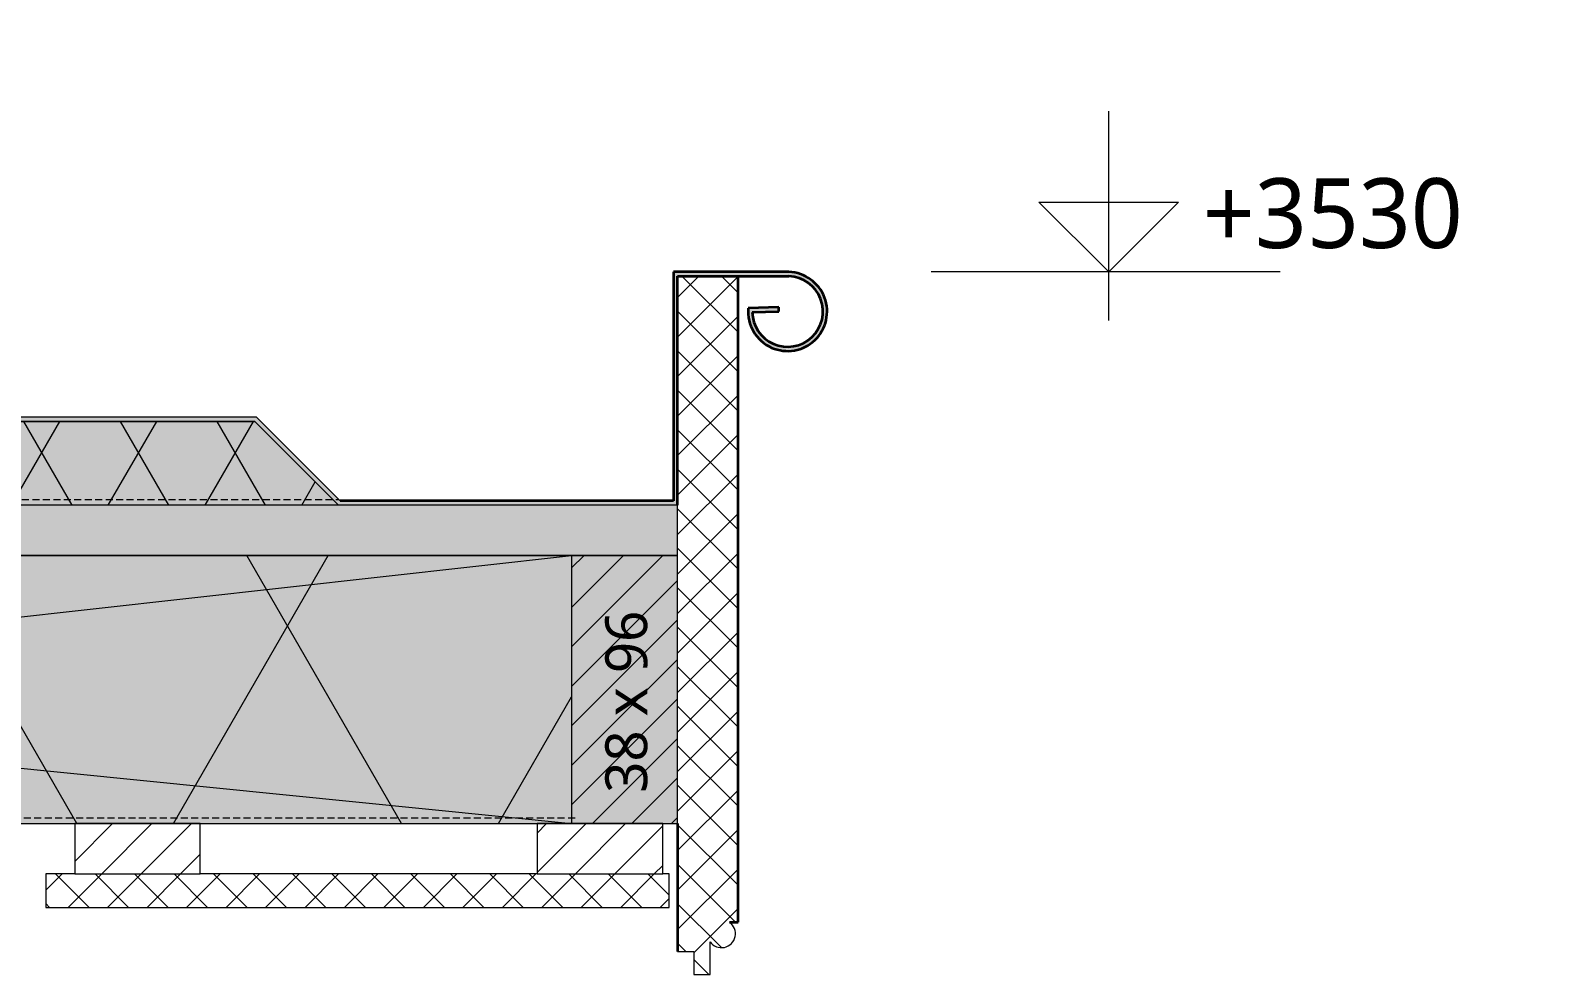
# Model space of a CAD drawing. Header units: millimetres. Extents: x 1789 to 13769, y 2055 to 27197.
# Drawn here: x 12944 to 13492, y 13584 to 13922 of the extents above; entities that cross this region are included whole.
import ezdxf

# ---------------------------------------------------------------- set-up
doc = ezdxf.new("R2010")
doc.units = ezdxf.units.MM
doc.linetypes.add('MV_hidden', pattern=[3.75, 2.5, -1.25])
for name, color, linetype, lineweight in [('A-ANNO-NOTE', 131, 'Continuous', 18), ('A-DETL', 90, 'Continuous', 13), ('A-DETL-GENF', 92, 'Continuous', 18), ('A-DETL-MEDM', 33, 'Continuous', 18), ('G-ANNO-TEXT', 231, 'Continuous', 13)]:
    doc.layers.add(name, color=color, linetype=linetype, lineweight=lineweight)
doc.styles.add('Segoe UI_1', font='segoeui.ttf', dxfattribs={"height": 15})
doc.styles.add('Segoe UI_2', font='segoeui.ttf', dxfattribs={"height": 25})
pattern_1 = [(45, (0, 0), (-7.071068, 7.071068), []), (135, (0, 0), (-7.071068, -7.071068), [])]
pattern_2 = [(45, (0, 0), (-7.071068, 7.071068), [])]

# ---------------------------------------------------------------- blocks, each defined once
blk = doc.blocks.new('42 isolatie - Type 1-3760046-Details Restauratie 1-10')
at = {"layer": 'A-DETL-GENF'}
blk.add_hatch(color=256, dxfattribs=at).paths.add_polyline_path([(944.17, 0.8), (914.17, 30.8), (-29.72, 30.8), (0.28, 0.8), (914.17, 0.8)])
at = {"layer": 'A-DETL-GENF', "lineweight": 13}
h = blk.add_hatch(dxfattribs=at)
h.set_pattern_fill('FP_13', color=256, style=0, pattern_type=2)
h.set_pattern_definition([(60, (-2380.567, 120.812), (-25.98076, 15), []), (120, (-2380.567, 120.812), (-25.98076, -15), [])])
h.paths.add_polyline_path([(944.17, 0.8), (914.17, 30.8), (-29.72, 30.8), (0.28, 0.8), (914.17, 0.8)])
at = {"layer": 'A-DETL-GENF'}
for p, q in [((914.17, 30.8), (-29.72, 30.8)), ((-29.72, 30.8), (0.28, 0.8)), ((-29.72, 30.8), (0.28, 0.8)), ((944.17, 0.8), (914.17, 30.8)), ((0.28, 0.8), (814.43, 0.8))]:
    blk.add_line(p, q, dxfattribs=at)
blk = doc.blocks.new('42 isolatie - Type 1-3760047-Details Restauratie 1-10')
at = {"layer": 'A-DETL-GENF'}
h = blk.add_hatch(color=256, dxfattribs=at)
h.paths.add_polyline_path([(-41.98, 96.8), (-95.72, 96.8), (-68.85, 69.93)])
h.paths.add_polyline_path([(907.39, 0.8), (913.99, 0.8), (913.99, 96.8), (-41.98, 96.8), (27.15, 27.67), (0.28, 0.8), (691.68, 0.91), (691.64, 1.25), (691.56, 1.35), (689.51, 3.01), (689.76, 3.54), (694.08, 2.95), (694.6, 2.74), (694.02, 2.32), (693.76, 1.84), (693.74, 1.21), (693.93, 0.8), (695.47, 0.9), (695.8, 1.17), (696.52, 0.9), (696.79, 0.8), (697.8, 0.9), (697.8, 2.13), (696.81, 2.13), (696.81, 1.33), (695.4, 1.33), (695.34, 1.08), (694.66, 0.9), (694.42, 1.2), (694.45, 1.78), (694.83, 2.58), (695.53, 3.14), (696.4, 3.33), (712.48, 3.23), (713.44, 2.75), (713.83, 2.45), (714.3, 1.83), (714.7, 0.8), (901.7, 0.8)])
h.paths.add_polyline_path([(711.7, 0.8), (713.44, 0.8), (713.2, 1.31), (712.98, 1.61), (712.48, 1.94), (712.17, 2.07), (711.7, 2.13), (698.6, 2.13), (698.6, 0.8), (700.74, 0.8)])
at = {"layer": 'A-DETL-GENF', "lineweight": 13}
h = blk.add_hatch(dxfattribs=at)
h.set_pattern_fill('FP_70', color=256, style=0, pattern_type=2)
h.set_pattern_definition([(60, (0, 0), (-87.295, 50.4), []), (120, (0, 0), (-87.295, -50.4), [])])
h.paths.add_polyline_path([(-41.98, 96.8), (-95.72, 96.8), (-68.85, 69.93)])
h.paths.add_polyline_path([(907.39, 0.8), (913.99, 0.8), (913.99, 96.8), (-41.98, 96.8), (27.15, 27.67), (0.28, 0.8), (691.68, 0.91), (691.64, 1.25), (691.56, 1.35), (689.51, 3.01), (689.76, 3.54), (694.08, 2.95), (694.6, 2.74), (694.02, 2.32), (693.76, 1.84), (693.74, 1.21), (693.93, 0.8), (695.47, 0.9), (695.8, 1.17), (696.52, 0.9), (696.79, 0.8), (697.8, 0.9), (697.8, 2.13), (696.81, 2.13), (696.81, 1.33), (695.4, 1.33), (695.34, 1.08), (694.66, 0.9), (694.42, 1.2), (694.45, 1.78), (694.83, 2.58), (695.53, 3.14), (696.4, 3.33), (712.48, 3.23), (713.44, 2.75), (713.83, 2.45), (714.3, 1.83), (714.7, 0.8), (901.7, 0.8)])
h.paths.add_polyline_path([(711.7, 0.8), (713.44, 0.8), (713.2, 1.31), (712.98, 1.61), (712.48, 1.94), (712.17, 2.07), (711.7, 2.13), (698.6, 2.13), (698.6, 0.8), (700.74, 0.8)])
at = {"layer": 'A-DETL-GENF'}
for p, q in [((913.99, 96.8), (-95.72, 96.8)), ((913.99, 96.8), (907.39, 96.8)), ((0.28, 0.8), (65.21, 0.8)), ((0.28, 0.8), (65.21, 0.8)), ((65.21, 0.8), (110.21, 0.8)), ((110.21, 0.8), (470.21, 0.8)), ((110.21, 0.8), (470.21, 0.8)), ((470.21, 0.8), (515.21, 0.8)), ((515.21, 0.8), (664.01, 0.8)), ((515.21, 0.8), (664.01, 0.8)), ((664.84, 0.8), (691.58, 0.8)), ((664.84, 0.8), (691.58, 0.8)), ((693.93, 0.8), (695.34, 0.8)), ((693.93, 0.8), (695.34, 0.8)), ((696.64, 0.8), (697.8, 0.8)), ((696.64, 0.8), (697.8, 0.8)), ((698.6, 0.8), (713.44, 0.8)), ((698.6, 0.8), (713.44, 0.8)), ((714.64, 0.8), (735.99, 0.8)), ((714.64, 0.8), (735.99, 0.8)), ((735.99, 0.8), (780.99, 0.8)), ((780.99, 0.8), (901.7, 0.8)), ((780.99, 0.8), (901.7, 0.8)), ((901.7, 0.8), (913.99, 0.8)), ((907.39, 0.8), (913.99, 0.8))]:
    blk.add_line(p, q, dxfattribs=at)
blk = doc.blocks.new('00 hout_rechthoekig_sls - SLS 38x96-4309793-Details Restauratie 1-10')
at = {"layer": 'A-DETL-GENF', "lineweight": 13}
blk.add_hatch(color=256, dxfattribs=at).paths.add_polyline_path([(96, 38), (0, 38), (0, 0), (96, 0), (96, 32.71)])
at = {"layer": 'A-DETL-MEDM', "lineweight": 13}
h = blk.add_hatch(dxfattribs=at)
h.set_pattern_fill('FP_116', color=256, style=0, pattern_type=2)
h.set_pattern_definition([(135, (13734.065, -13137.849), (-7.071068, -7.071068), [])])
h.paths.add_polyline_path([(96, 38), (0, 38), (0, 0), (96, 0), (96, 32.71)])
at = {"layer": 'A-DETL-MEDM'}
for p, q in [((96, 38), (0, 38)), ((0, 38), (0, 0)), ((96, 38), (0, 38)), ((96, 32.71), (96, 38)), ((96, 32.71), (96, 38)), ((96, 32.71), (96, 38)), ((96, 0), (96, 32.71)), ((96, 0), (96, 32.71)), ((96, 0), (96, 32.71)), ((0, 0), (96, 0))]:
    blk.add_line(p, q, dxfattribs=at)

msp = doc.modelspace()

# ---------------------------------------------------------------- hatches: boundary and pattern name
at = {"layer": 'A-DETL-GENF'}
msp.add_hatch(color=7, dxfattribs=at).paths.add_polyline_path([(13054.35, 13752.06), (13175.85, 13752.06), (13175.85, 13834.06), (13215.73, 13834.06), (13218.86, 13833.55), (13221.77, 13832.27), (13224.27, 13830.31), (13226.2, 13827.79), (13227.44, 13824.87), (13227.92, 13821.73), (13227.6, 13818.58), (13226.51, 13815.6), (13224.71, 13812.98), (13222.32, 13810.9), (13219.48, 13809.47), (13216.38, 13808.8), (13213.21, 13808.91), (13210.17, 13809.81), (13207.69, 13811.28), (13205.61, 13813.25), (13204.01, 13815.64), (13202.99, 13818.33), (13202.6, 13821.17), (13212.16, 13821.42), (13212.16, 13822.92), (13201.14, 13822.64), (13201.29, 13819.13), (13202.29, 13815.77), (13204.08, 13812.75), (13206.55, 13810.26), (13209.56, 13808.44), (13212.96, 13807.43), (13216.51, 13807.3), (13219.98, 13808.06), (13223.16, 13809.65), (13225.83, 13811.99), (13227.85, 13814.92), (13229.07, 13818.25), (13229.42, 13821.79), (13228.88, 13825.3), (13227.48, 13828.56), (13225.32, 13831.38), (13222.52, 13833.57), (13219.27, 13834.99), (13215.76, 13835.56), (13174.35, 13835.56), (13174.35, 13753.56), (13054.97, 13753.56), (13024.97, 13783.56), (12080.76, 13783.56), (11942.36, 13921.97), (11941.3, 13920.91), (12080.14, 13782.06), (13024.35, 13782.06)])
at = {"layer": 'A-DETL-GENF', "lineweight": 13}
h = msp.add_hatch(dxfattribs=at)
h.set_pattern_fill('FP_21', color=250, style=0, pattern_type=2)
h.set_pattern_definition(pattern_1)
h.paths.add_polyline_path([(13187.5, 13584.06), (13187.5, 13595.72), (13188.35, 13594.81), (13189.38, 13594.14), (13190.56, 13593.74), (13191.79, 13593.64), (13193.01, 13593.85), (13194.14, 13594.35), (13195.12, 13595.11), (13195.88, 13596.08), (13196.38, 13597.22), (13196.58, 13598.44), (13196.48, 13599.67), (13196.08, 13600.84), (13195.41, 13601.88), (13194.5, 13602.72), (13197.51, 13602.72), (13197.51, 13834.06), (13175.85, 13834.06), (13175.85, 13592.22), (13181.68, 13592.22), (13181.68, 13584.06)])
h = msp.add_hatch(dxfattribs=at)
h.set_pattern_fill('FP_16', color=253, style=0, pattern_type=2)
h.set_pattern_definition([(0, (0, 0), (0, 10), [100, 0]), (45, (0, 0), (10.0013183, 0), [14.142, -14.142]), (315, (0, 0), (10.0013183, 0), [14.142, -14.142])])
h.paths.add_polyline_path([(13131.25, 13734.06), (13175.85, 13734.06), (13175.85, 13752.06), (12110.14, 13752.06), (12128.14, 13734.06), (12924.61, 13734.06)])
h = msp.add_hatch(dxfattribs=at)
h.set_pattern_fill('FP_10', color=250, style=0, pattern_type=2)
h.set_pattern_definition(pattern_2)
h.paths.add_polyline_path([(13004.85, 13620.06), (13004.85, 13638.06), (12959.85, 13638.06), (12959.85, 13620.06)])
h = msp.add_hatch(dxfattribs=at)
h.set_pattern_fill('FP_10', color=250, style=0, pattern_type=2)
h.set_pattern_definition(pattern_2)
h.paths.add_polyline_path([(13131.25, 13620.06), (13170.56, 13620.06), (13170.56, 13638.06), (13125.56, 13638.06), (13125.56, 13620.06)])
h = msp.add_hatch(dxfattribs=at)
h.set_pattern_fill('FP_21', color=250, style=0, pattern_type=2)
h.set_pattern_definition(pattern_1)
h.paths.add_polyline_path([(12959.85, 13608.06), (13172.85, 13608.06), (13172.85, 13620.06), (12949.54, 13620.06), (12949.54, 13608.06)])

# ---------------------------------------------------------------- linework, layer by layer
at = {"layer": 'A-DETL', "lineweight": 18}
for p, q in [((13330.34, 13818.13), (13330.34, 13893.13)), ((13330.34, 13835.56), (13305.34, 13860.56)), ((13305.34, 13860.56), (13355.34, 13860.56)), ((13330.34, 13835.56), (13355.34, 13860.56)), ((13391.69, 13835.56), (13266.69, 13835.56)), ((12080.14, 13782.06), (13024.35, 13782.06)), ((13024.97, 13783.56), (12080.76, 13783.56)), ((13024.35, 13782.06), (13054.35, 13752.06)), ((13054.97, 13753.56), (13024.97, 13783.56)), ((13175.85, 13752.06), (12110.14, 13752.06)), ((13175.85, 13734.06), (13175.85, 13752.06)), ((12128.14, 13734.06), (13175.85, 13734.06)), ((12181.88, 13734.06), (13137.85, 13638.06)), ((12277.88, 13638.06), (13137.85, 13734.06)), ((13004.85, 13638.06), (12959.85, 13638.06)), ((12959.85, 13638.06), (12959.85, 13620.06)), ((13004.85, 13620.06), (13004.85, 13638.06)), ((13170.56, 13638.06), (13125.56, 13638.06)), ((13125.56, 13638.06), (13125.56, 13620.06)), ((13170.56, 13620.06), (13170.56, 13638.06)), ((12959.85, 13620.06), (12949.54, 13620.06)), ((12949.54, 13620.06), (12949.54, 13608.06)), ((12959.85, 13620.06), (13004.85, 13620.06)), ((13125.56, 13620.06), (13004.85, 13620.06)), ((13125.56, 13620.06), (13170.56, 13620.06)), ((13172.85, 13620.06), (13170.56, 13620.06)), ((13172.85, 13608.06), (13172.85, 13620.06)), ((12949.54, 13608.06), (13172.85, 13608.06)), ((13187.5, 13584.06), (13187.5, 13595.72)), ((13175.85, 13592.22), (13181.68, 13592.22)), ((13181.68, 13592.22), (13181.68, 13584.06)), ((13181.68, 13584.06), (13187.5, 13584.06))]:
    msp.add_line(p, q, dxfattribs=at)
at = {"layer": 'A-DETL', "lineweight": 35}
for p, q in [((13215.76, 13835.56), (13174.35, 13835.56)), ((13174.35, 13835.56), (13174.35, 13753.56)), ((13175.85, 13752.06), (13175.85, 13834.06)), ((13175.85, 13834.06), (13215.73, 13834.06)), ((13197.51, 13602.72), (13197.51, 13834.06)), ((13212.16, 13822.92), (13201.14, 13822.64)), ((13212.16, 13821.42), (13212.16, 13822.92)), ((13202.6, 13821.17), (13212.16, 13821.42)), ((13174.35, 13753.56), (13054.97, 13753.56)), ((13175.85, 13638.06), (13175.85, 13592.22)), ((13194.5, 13602.72), (13197.51, 13602.72))]:
    msp.add_line(p, q, dxfattribs=at)
at = {"layer": 'A-DETL', "linetype": 'MV_hidden', "lineweight": 18}
for p, q in [((12108.46, 13754.06), (13054.47, 13754.06)), ((12229.14, 13640.06), (13139.14, 13640.06))]:
    msp.add_line(p, q, dxfattribs=at)
at = {"layer": 'A-DETL', "lineweight": 35}
for centre, radius, start, end in [((13215.26, 13821.41), 14.16, 246.2692, 87.9684), ((13215.26, 13821.41), 12.66, 246.291, 87.8514), ((13215.4, 13821.5), 14.31, 175.4607, 245.9012), ((13215.4, 13821.5), 12.81, 181.4784, 245.8796)]:
    msp.add_arc(centre, radius, start, end, dxfattribs=at)
at = {"layer": 'A-DETL', "lineweight": 18}
msp.add_arc((13191.57, 13598.65), 5.01, 215.7955, 54.2045, dxfattribs=at)

# ---------------------------------------------------------------- block references
at = {"layer": 'A-DETL-GENF'}
for name, p in [('42 isolatie - Type 1-3760046-Details Restauratie 1-10', (12110.18, 13751.26)), ('42 isolatie - Type 1-3760047-Details Restauratie 1-10', (12223.86, 13637.26))]:
    msp.add_blockref(name, p, dxfattribs=at)
at = {"layer": 'A-DETL-MEDM', "lineweight": 13, "rotation": 269.9999999999999}
msp.add_blockref('00 hout_rechthoekig_sls - SLS 38x96-4309793-Details Restauratie 1-10', (13137.85, 13734.06), dxfattribs=at)

# ---------------------------------------------------------------- texts
at = {"layer": 'A-ANNO-NOTE', "lineweight": 13, "insert": (13149.96, 13649.08), "char_height": 15, "width": 80.9704, "attachment_point": 1, "rotation": 90, "style": 'Segoe UI_1'}
msp.add_mtext('38 x 96', dxfattribs=at)

# ---------------------------------------------------------------- next in the draw order: texts
at = {"layer": 'G-ANNO-TEXT', "color": 7, "insert": (13364.04, 13869.12), "char_height": 25, "width": 121.8565, "attachment_point": 1, "style": 'Segoe UI_2', "bg_fill": 3, "box_fill_scale": 1.25, "bg_fill_color": 9, "bg_fill_true_color": 13158600, "bg_fill_transparency": 0}
msp.add_mtext('+3530', dxfattribs=at)

doc.saveas('drawing.dxf')
